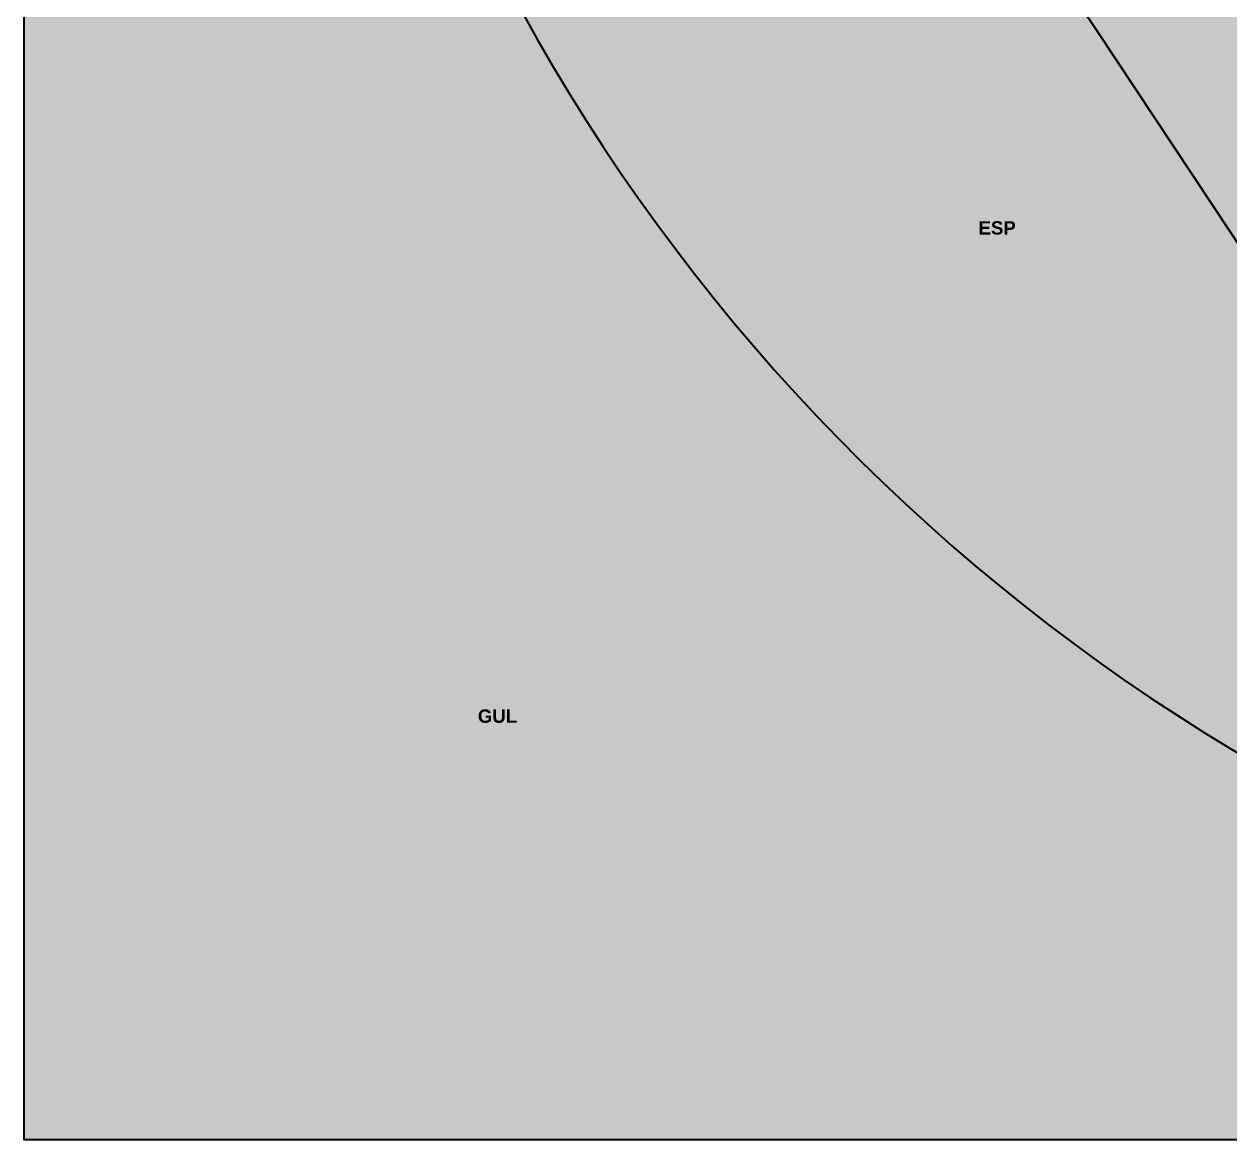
# Model space of a CAD drawing. Extents: x 473.4 to 495.4, y 396.9 to 416.9.
# Drawn here: x 473.45 to 484.21, y 396.87 to 406.83 of the extents above; entities that cross this region are included whole.
import ezdxf

# ---------------------------------------------------------------- set-up
doc = ezdxf.new("R2010")
doc.units = 0
doc.header["$MEASUREMENT"] = 0

msp = doc.modelspace()

# ---------------------------------------------------------------- hatches: boundary and pattern name
at = {"linetype": 'Continuous', "true_color": 0xadddf7}
h = msp.add_hatch(color=141, dxfattribs=at)
h.dxf.hatch_style = 1
h.paths.add_polyline_path([(473.446, 416.87), (495.433, 416.87), (495.433, 396.87), (473.446, 396.87)])

# ---------------------------------------------------------------- linework, layer by layer
at = {"color": 18, "linetype": 'Continuous', "true_color": 0x000000}
msp.add_line((473.446, 416.87), (473.446, 396.87), dxfattribs=at)
for points in [[(473.446, 396.87), (473.446, 416.87), (495.433, 416.87), (495.433, 396.87)], [(473.446, 416.87), (495.433, 416.87), (495.433, 396.87), (473.446, 396.87)]]:
    msp.add_lwpolyline(points, close=True, dxfattribs=at)
at = {"color": 18, "linetype": 'Continuous', "lineweight": 35, "true_color": 0x000000, "flags": 128}
for points in [[(488.723, 396.87), (473.446, 396.87), (473.446, 411.802, 0.127434), (476.385, 410.607, 0.262934), (488.617, 398.48)], [(486.283, 401.847), (482.849, 407.029), (483.133, 408.623), (478.123, 410.616), (476.385, 410.607), (476.385, 410.607, 0.262934), (488.617, 398.48)]]:
    msp.add_lwpolyline(points, format="xyb", dxfattribs=at)
at = {"color": 18, "linetype": 'Continuous', "true_color": 0x000000, "flags": 128}
msp.add_lwpolyline([(487.013, 407.77), (482.849, 407.029), (486.283, 401.847)], dxfattribs=at)

# ---------------------------------------------------------------- texts
at = {"color": 18, "linetype": 'Continuous', "true_color": 0x000000, "char_height": 0.11887, "attachment_point": 1}
for s, width, insert in [('\\pi0.41689;{\\fArial|b1|i0|c0|p34;ESP}', 1.14635, (481.547, 405.07)), ('\\pi0.07692;{\\fArial|b1|i0|c0|p34;GUL}', 0.49139, (477.418, 400.712))]:
    msp.add_mtext_dynamic_manual_height_columns(s, width=width, gutter_width=0.0396, heights=[0], dxfattribs=dict(at, insert=insert))

doc.saveas('drawing.dxf')
